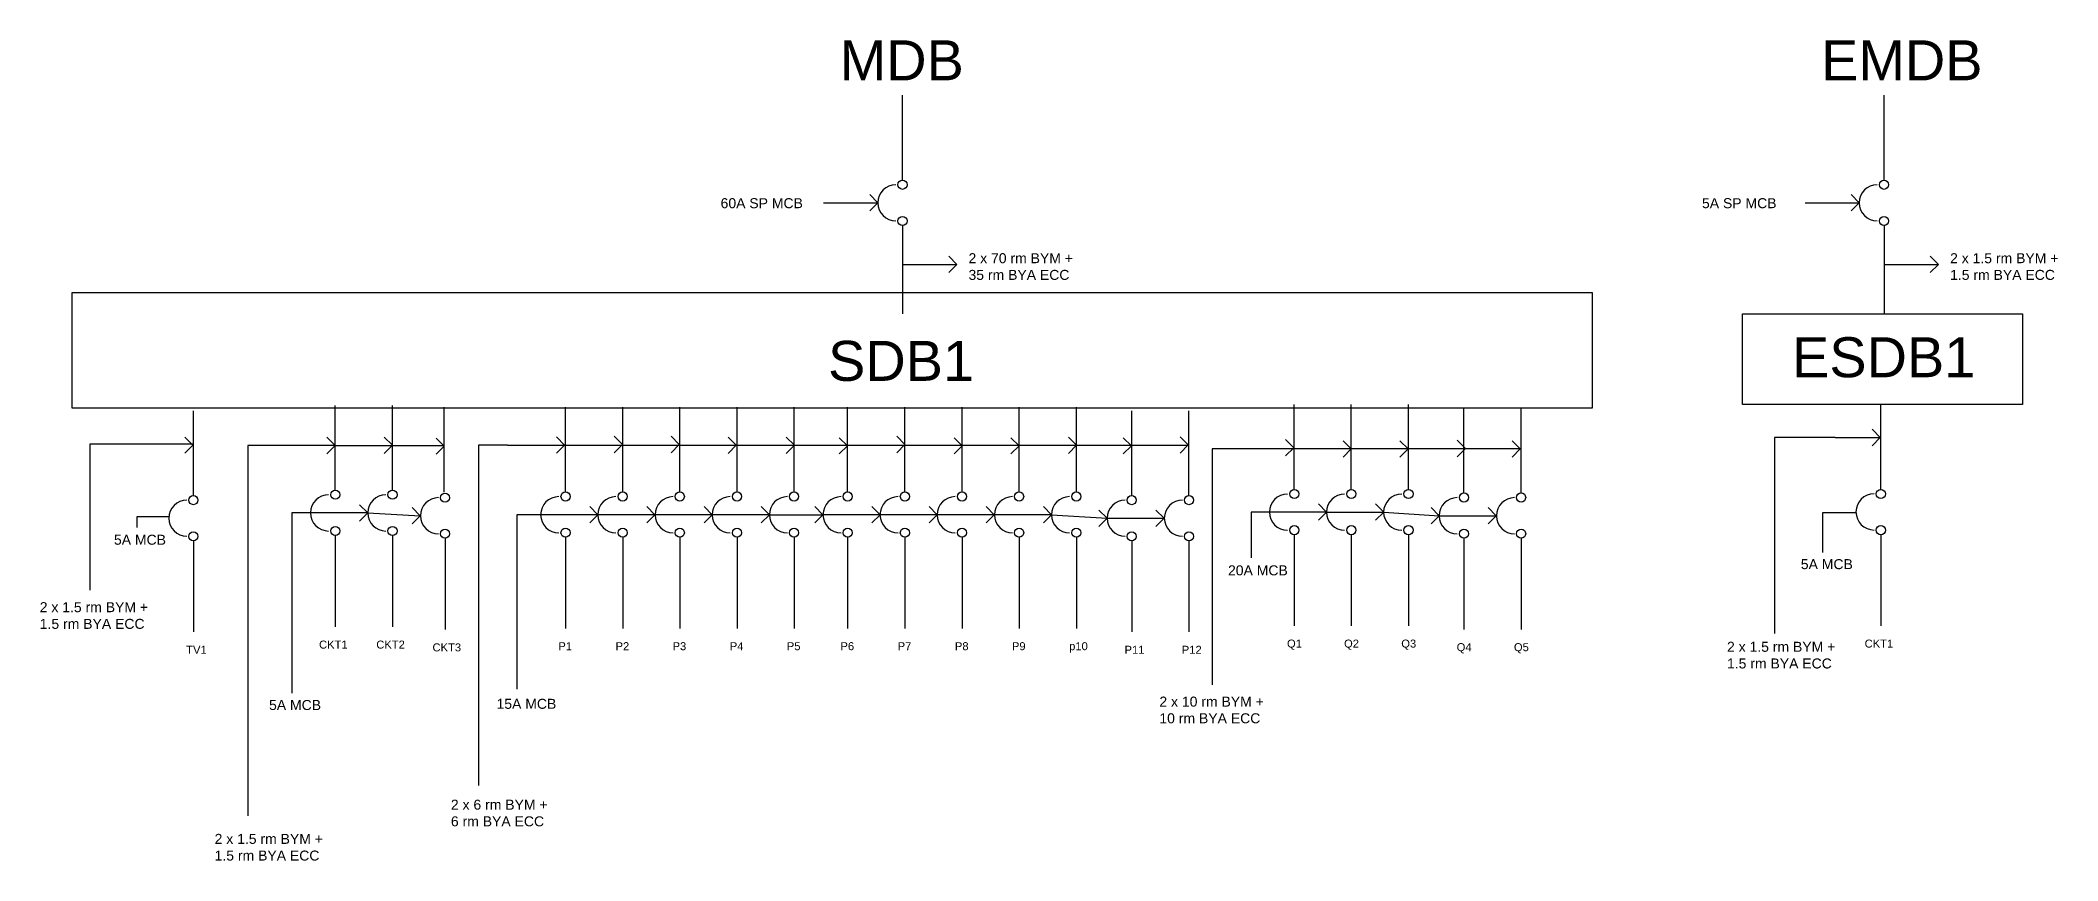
# Model space of a CAD drawing. Header units: inches. Extents: x 435 to 10591, y 298 to 1089.
# Drawn here: x 435 to 1444, y 491 to 901 of the extents above; entities that cross this region are included whole.
import ezdxf

# ---------------------------------------------------------------- set-up
doc = ezdxf.new("R2010")
doc.units = ezdxf.units.IN
doc.header["$LTSCALE"] = 20
doc.header["$MEASUREMENT"] = 0
doc.layers.add('Layer1', color=7, linetype='Continuous')
doc.styles.get("Standard").update_dxf_attribs({"font": 'arial.ttf'})

msp = doc.modelspace()

# ---------------------------------------------------------------- linework, layer by layer
for p, q in [((866.2, 830.8), (866.2, 873.2)), ((1356.8, 830.8), (1356.8, 873.2)), ((826.8, 819.5), (853.8, 819.5)), ((853.8, 819.5), (849.8, 823.6)), ((853.8, 819.5), (849.8, 815.4)), ((1317.4, 819.5), (1344.4, 819.5)), ((1344.4, 819.5), (1340.3, 823.6)), ((1344.4, 819.5), (1340.3, 815.4)), ((866.2, 808.2), (866.2, 764)), ((1356.8, 808.2), (1356.8, 764)), ((866.2, 788.7), (893.4, 788.7)), ((893.4, 788.7), (889.3, 792.8)), ((893.4, 788.7), (889.3, 784.7)), ((1356.8, 788.7), (1384, 788.7)), ((1384, 788.7), (1379.9, 792.8)), ((1384, 788.7), (1379.9, 784.7)), ((582.7, 675.8), (582.7, 718.2)), ((611.3, 675.8), (611.3, 718.2)), ((637.2, 674.9), (637.2, 717.3)), ((697.8, 675), (697.8, 717.4)), ((726.4, 675), (726.4, 717.4)), ((754.9, 675), (754.9, 717.4)), ((783.5, 675), (783.5, 717.4)), ((812, 675), (812, 717.4)), ((838.8, 675), (838.8, 717.4)), ((867.4, 675), (867.4, 717.4)), ((896, 675), (896, 717.4)), ((924.5, 675), (924.5, 717.4)), ((953.1, 675), (953.1, 717.4)), ((1062, 676.2), (1062, 718.7)), ((1090.5, 676.2), (1090.5, 718.7)), ((1119.1, 676.2), (1119.1, 718.7)), ((1146.8, 674.4), (1146.8, 716.9)), ((1175.4, 674.4), (1175.4, 716.9)), ((1355.2, 676.3), (1355.2, 718.7)), ((511.8, 673.2), (511.8, 715.6)), ((980.8, 673.2), (980.8, 715.6)), ((1009.4, 673.2), (1009.4, 715.6)), ((1354.9, 702.2), (1350.9, 706.3)), ((511.5, 698.3), (507.5, 702.4)), ((511.5, 698.3), (507.5, 694.3)), ((582.6, 698.2), (578.5, 702.3)), ((582.6, 698.2), (578.5, 694.1)), ((611.3, 698.3), (607.2, 702.3)), ((611.3, 698.3), (607.2, 694.2)), ((637.2, 697.8), (633.2, 701.9)), ((637.2, 697.8), (633.2, 693.8)), ((697.3, 698.4), (693.3, 702.5)), ((697.3, 698.4), (693.3, 694.3)), ((726.2, 698.7), (722.1, 702.8)), ((726.2, 698.7), (722.1, 694.6)), ((754.6, 698.7), (750.6, 702.8)), ((754.6, 698.7), (750.6, 694.6)), ((783.1, 698.3), (779, 702.4)), ((783.1, 698.3), (779, 694.2)), ((812.2, 698.3), (808.1, 702.4)), ((812.2, 698.3), (808.1, 694.2)), ((838.7, 698.1), (834.6, 702.1)), ((838.7, 698.1), (834.6, 694)), ((867.4, 698.7), (863.3, 702.8)), ((867.4, 698.7), (863.3, 694.6)), ((896, 698.1), (892, 702.1)), ((896, 698.1), (892, 694)), ((924.5, 698.1), (920.4, 702.1)), ((924.5, 698.1), (920.4, 694)), ((953.2, 698.3), (949.1, 702.4)), ((953.2, 698.3), (949.1, 694.2)), ((980.6, 698.1), (976.5, 702.1)), ((980.6, 698.1), (976.5, 694)), ((1009, 698.5), (1005, 702.6)), ((1009, 698.5), (1005, 694.4)), ((1061.8, 697.1), (1057.7, 701.2)), ((1061.8, 697.1), (1057.7, 693)), ((1090.4, 696.5), (1086.4, 700.5)), ((1090.4, 696.5), (1086.4, 692.4)), ((1118.9, 696.5), (1114.8, 700.5)), ((1118.9, 696.5), (1114.8, 692.4)), ((1147.6, 696.7), (1143.5, 700.8)), ((1147.6, 696.7), (1143.5, 692.6)), ((1175, 696.5), (1170.9, 700.5)), ((1175, 696.5), (1170.9, 692.4)), ((1332.3, 702.2), (1326.4, 702.2)), ((1332.3, 702.2), (1354.9, 702.2)), ((1354.9, 702.2), (1350.9, 698.1)), ((598.9, 664.5), (594.8, 668.6)), ((625.2, 663.1), (621.2, 667.2)), ((714, 663.6), (709.9, 667.7)), ((742.5, 663.6), (738.5, 667.7)), ((771.1, 663.6), (767, 667.7)), ((799.7, 663.6), (795.6, 667.7)), ((826.4, 663.6), (822.4, 667.7)), ((855, 663.6), (850.9, 667.7)), ((883.6, 663.6), (879.5, 667.7)), ((912.1, 663.6), (908.1, 667.7)), ((940.7, 663.6), (936.6, 667.7)), ((968.5, 661.9), (964.4, 665.9)), ((997, 661.9), (992.9, 665.9)), ((1078.1, 664.9), (1074.1, 669)), ((1106.7, 664.9), (1102.6, 669)), ((1134.5, 663.1), (1130.4, 667.2)), ((1163, 663.1), (1158.9, 667.2)), ((598.9, 664.5), (570.3, 664.5)), ((598.9, 664.5), (594.8, 660.4)), ((625.2, 663.1), (621.2, 659)), ((799.7, 663.6), (685.4, 663.6)), ((714, 663.6), (709.9, 659.6)), ((742.5, 663.6), (738.5, 659.6)), ((771.1, 663.6), (767, 659.6)), ((799.7, 663.6), (795.6, 659.6)), ((826.4, 663.6), (822.4, 659.6)), ((940.7, 663.6), (826.4, 663.6)), ((855, 663.6), (850.9, 659.6)), ((883.6, 663.6), (879.5, 659.6)), ((912.1, 663.6), (908.1, 659.6)), ((940.7, 663.6), (936.6, 659.6)), ((968.5, 661.9), (964.4, 657.8)), ((997, 661.9), (992.9, 657.8)), ((1078.1, 664.9), (1074.1, 660.9)), ((1106.7, 664.9), (1102.6, 660.9)), ((1134.5, 663.1), (1130.4, 659.1)), ((1163, 663.1), (1158.9, 659.1)), ((511.8, 650.6), (511.8, 605)), ((582.7, 653.2), (582.7, 607.6)), ((611.3, 653.2), (611.3, 607.6)), ((637.6, 651.8), (637.6, 606.2)), ((697.8, 652.3), (697.8, 606.7)), ((726.4, 652.3), (726.4, 606.7)), ((754.9, 652.3), (754.9, 606.7)), ((783.5, 652.3), (783.5, 606.7)), ((812, 652.3), (812, 606.7)), ((838.8, 652.3), (838.8, 606.7)), ((867.4, 652.3), (867.4, 606.7)), ((896, 652.3), (896, 606.7)), ((924.5, 652.3), (924.5, 606.7)), ((953.1, 652.3), (953.1, 606.7)), ((980.8, 650.5), (980.8, 605)), ((1009.4, 650.5), (1009.4, 605)), ((1062, 653.6), (1062, 608)), ((1090.5, 653.6), (1090.5, 608)), ((1119.1, 653.6), (1119.1, 608)), ((1146.8, 651.8), (1146.8, 606.2)), ((1175.4, 651.8), (1175.4, 606.2)), ((1355.2, 653.6), (1355.2, 608.1))]:
    msp.add_line(p, q)
msp.add_lwpolyline([(1286, 764), (1426, 764), (1426, 718.7), (1286, 718.7)], close=True)
for centre in [(866.2, 828.5), (1356.8, 828.5), (866.2, 810.4), (1356.8, 810.4), (582.7, 673.6), (611.3, 673.6), (1062, 674), (1090.5, 674), (1119.1, 674), (1355.2, 674), (511.8, 670.9), (637.6, 672.1), (697.8, 672.7), (726.4, 672.7), (754.9, 672.7), (783.5, 672.7), (812, 672.7), (838.8, 672.7), (867.4, 672.7), (896, 672.7), (924.5, 672.7), (953.1, 672.7), (980.8, 670.9), (1009.4, 670.9), (1146.8, 672.2), (1175.4, 672.2), (582.7, 655.5), (611.3, 655.5), (637.6, 654.1), (697.8, 654.6), (726.4, 654.6), (754.9, 654.6), (783.5, 654.6), (812, 654.6), (838.8, 654.6), (867.4, 654.6), (896, 654.6), (924.5, 654.6), (953.1, 654.6), (1062, 655.9), (1090.5, 655.9), (1119.1, 655.9), (1146.8, 654.1), (1175.4, 654.1), (1355.2, 655.9), (511.8, 652.8), (980.8, 652.8), (1009.4, 652.8)]:
    msp.add_circle(centre, 2.28)
for centre in [(862.9, 819.5), (1353.4, 819.5), (508.5, 661.9), (579.4, 664.5), (608, 664.5), (634.3, 663.1), (694.4, 663.6), (723, 663.6), (751.6, 663.6), (780.1, 663.6), (808.7, 663.6), (835.5, 663.6), (864, 663.6), (892.6, 663.6), (921.2, 663.6), (949.7, 663.6), (977.5, 661.9), (1006.1, 661.9), (1058.6, 664.9), (1087.2, 664.9), (1115.7, 664.9), (1143.5, 663.1), (1172.1, 663.1), (1351.8, 665)]:
    msp.add_arc(centre, 9.04, 90, 270)
at = {"layer": 'Layer1'}
for p, q in [((484.1, 698.8), (460.1, 698.8)), ((460.1, 698.8), (460.1, 625.9)), ((511.5, 698.8), (484.1, 698.8)), ((582.6, 698.2), (539, 698.2)), ((539, 698.2), (539, 513.2)), ((582.6, 698.2), (637.2, 698.2)), ((668.8, 698.4), (654.3, 698.4)), ((654.3, 698.4), (654.3, 528.2)), ((668.8, 698.4), (697.3, 698.4)), ((697.3, 698.4), (1009.4, 698.4)), ((1032.6, 696.5), (1021, 696.5)), ((1021, 696.5), (1021, 578.6)), ((1175, 696.5), (1032.6, 696.5)), ((1326.4, 702.2), (1302.1, 702.2)), ((1302.1, 702.2), (1302.1, 604.3)), ((499.5, 662.6), (483.6, 662.6)), ((483.6, 662.6), (483.6, 657.3)), ((570.3, 664.5), (561, 664.5)), ((561, 664.5), (561, 574.4)), ((598.9, 664.5), (625.2, 663.1)), ((685.4, 663.6), (673.4, 663.6)), ((673.4, 663.6), (673.4, 576.5)), ((799.7, 663.6), (826.4, 663.6)), ((940.7, 663.6), (968.5, 661.9)), ((968.5, 661.9), (997, 661.9)), ((1049.6, 664.9), (1040.4, 664.9)), ((1040.4, 664.9), (1040.4, 642)), ((1078.1, 664.9), (1049.6, 664.9)), ((1078.1, 664.9), (1106.7, 664.9)), ((1106.7, 664.9), (1134.5, 663.1)), ((1134.5, 663.1), (1163, 663.1)), ((1342.8, 664.6), (1326, 664.6)), ((1326, 664.6), (1326, 644.8))]:
    msp.add_line(p, q, dxfattribs=at)
msp.add_lwpolyline([(451.2, 774.7), (1210.9, 774.7), (1210.9, 716.9), (451.2, 716.9)], close=True, dxfattribs=at)

# ---------------------------------------------------------------- texts
for s, height, p in [('MDB', 20, (834.8, 880.7)), ('EMDB', 20, (1325.3, 880.7)), ('SDB1', 20, (829, 730.5)), ('ESDB1', 20, (1310.8, 732.3)), ('TV1', 4, (508.2, 594.1)), ('CKT1', 4, (574.6, 596.7)), ('CKT2', 4, (603.2, 596.7)), ('CKT3', 4, (631.3, 595.3)), ('P1', 4, (694.2, 595.9)), ('P2', 4, (722.8, 595.9)), ('P3', 4, (751.3, 595.9)), ('P4', 4, (779.9, 595.9)), ('P5', 4, (808.4, 595.9)), ('P6', 4, (835.2, 595.9)), ('P7', 4, (863.8, 595.9)), ('P8', 4, (892.4, 595.9)), ('P9', 4, (920.9, 595.9)), ('p10', 4, (949.5, 595.9)), ('P11', 4, (977.2, 594.1)), ('P12', 4, (1005.8, 594.1)), ('Q1', 4, (1058.4, 597.2)), ('Q2', 4, (1086.9, 597.2)), ('Q3', 4, (1115.5, 597.2)), ('Q4', 4, (1143.2, 595.4)), ('Q5', 4, (1171.8, 595.4)), ('CKT1', 4, (1347.1, 597.2))]:
    msp.add_text(s, height=height).set_placement(p)
at = {"char_height": 5, "attachment_point": 1}
for s, width, insert in [('60A SP MCB', 57.842, (775.3, 821.8)), ('5A SP MCB', 57.842, (1265.8, 821.8)), ('2 x 70 rm BYM + 35 rm BYA ECC', 57.842, (899.2, 794.3)), ('2 x 1.5 rm BYM + 1.5 rm BYA ECC', 57.842, (1389.8, 794.3)), ('5A MCB', 57.863, (472.1, 653.6)), ('20A MCB', 57.863, (1028.9, 638.3)), ('5A MCB', 57.863, (1315.2, 641.4)), ('2 x 1.5 rm BYM + 1.5 rm BYA ECC', 57.863, (435, 619.9)), ('2 x 1.5 rm BYM + 1.5 rm BYA ECC', 57.863, (1278.3, 600.1)), ('5A MCB', 57.863, (549.6, 571)), ('15A MCB', 57.863, (663.3, 571.6)), ('2 x 10 rm BYM + 10 rm BYA ECC', 57.008, (994.6, 572.7)), ('2 x 6 rm BYM + 6 rm BYA ECC', 49.603, (640.5, 521.2)), ('2 x 1.5 rm BYM + 1.5 rm BYA ECC', 57.863, (522.4, 504.1))]:
    msp.add_mtext_dynamic_manual_height_columns(s, width=width, gutter_width=52.4, heights=[0], dxfattribs=dict(at, insert=insert))

doc.saveas('drawing.dxf')
